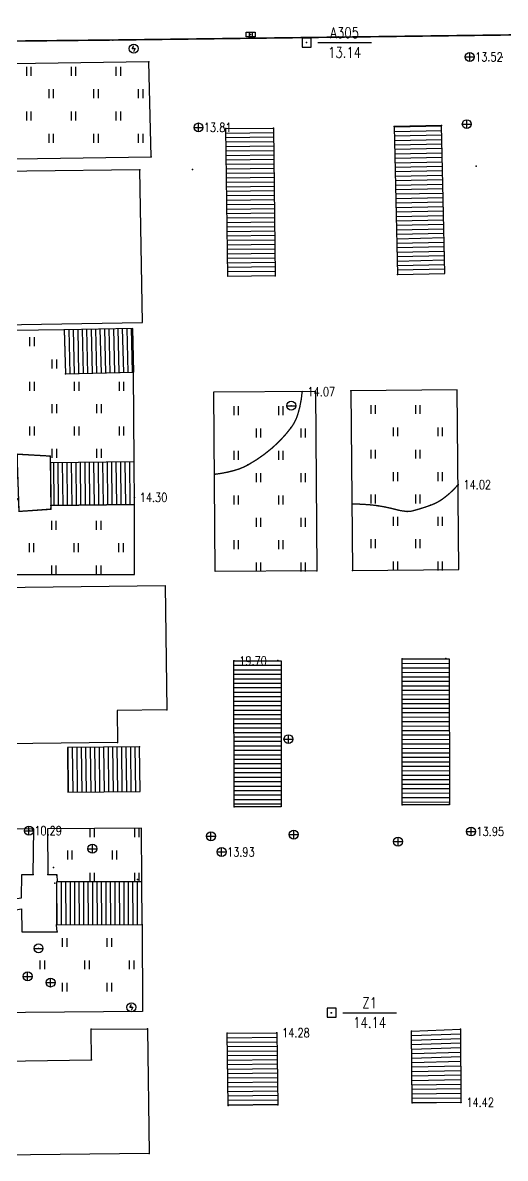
# Model space of a CAD drawing. Extents: x 940 to 2162, y 608 to 1562.
# Drawn here: x 1301.1 to 1355.1, y 1286.7 to 1413.7 of the extents above; entities that cross this region are included whole.
import ezdxf
from ezdxf.enums import TextEntityAlignment as Align

# ---------------------------------------------------------------- set-up
doc = ezdxf.new("R2010")
doc.units = 0
doc.header["$LTSCALE"] = 0.5
doc.header["$PDSIZE"] = 0.2
doc.linetypes.add('X3', pattern=[5, 4, -1])
doc.layers.get('0').update_dxf_attribs({"linetype": 'CONTINUOUS'})
doc.layers.add('ASSIST', color=7, linetype='CONTINUOUS', plot=False)
for name, color, linetype in [('DLSS', 4, 'CONTINUOUS'), ('GCD', 1, 'CONTINUOUS'), ('GXYZ', 2, 'CONTINUOUS'), ('JMD', 6, 'CONTINUOUS'), ('KZD', 1, 'CONTINUOUS'), ('ZBTZ', 3, 'CONTINUOUS'), ('ZDH', 1, 'CONTINUOUS')]:
    doc.layers.add(name, color=color, linetype=linetype)
doc.styles.add('HZ', font='rs.shx', dxfattribs={"width": 0.8, "bigfont": 'hztxt.shx'})
doc.linetypes.add('1161', pattern='A,0,[149,AAA.SHX,S=0.15,R=0,X=0,Y=0],-1.6', length=1.6)

# ---------------------------------------------------------------- blocks, each defined once
blk = doc.blocks.new('gc042')
blk.add_line((-1, 0), (1, 0))
blk.add_circle((0, 0), 1)
blk = doc.blocks.new('gc041')
for p, q in [((-1, 0.5), (1, 0.5)), ((-1, -0.5), (-1, 0.5)), ((-0.33, 0.5), (-0.33, -0.5)), ((0.33, 0.5), (0.33, -0.5)), ((1, 0.5), (1, -0.5)), ((1, -0.5), (-1, -0.5))]:
    blk.add_line(p, q)
blk = doc.blocks.new('gc043')
for p, q in [((-1, 0), (1, 0)), ((0, -1), (0, 1))]:
    blk.add_line(p, q)
blk.add_circle((0, 0), 1)
blk = doc.blocks.new('gc050')
for p, q in [((-0.35, 0), (0.05, 0.69)), ((-0.35, 0), (0.35, 0)), ((0.35, 0), (-0.06, -0.69))]:
    blk.add_line(p, q)
blk.add_circle((0, 0), 1)
blk = doc.blocks.new('GC200')
at = {"linetype": 'Continuous', "const_width": 0.2, "flags": 128}
blk.add_lwpolyline([(-0.1, 0, 1), (0.1, 0, 1)], format="xyb", close=True, dxfattribs=at)
blk = doc.blocks.new('gc323')
at = {"flags": 128}
for points in [[(-0.5, 0), (-0.5, 2)], [(0.5, 0), (0.5, 2)]]:
    blk.add_lwpolyline(points, dxfattribs=at)
blk = doc.blocks.new('gc261')
blk.add_lwpolyline([(-1, -1), (1, -1), (1, 1), (-1, 1)], close=True)
blk.add_point((0, 0))

msp = doc.modelspace()

# ---------------------------------------------------------------- linework, layer by layer
at = {"layer": 'ASSIST', "linetype": 'Continuous', "flags": 128}
for points in [[(1342.65, 1402.09), (1343.01, 1385.53), (1348.31, 1385.65), (1347.95, 1402.2)], [(1329.13, 1401.9), (1329.33, 1385.37), (1324.04, 1385.31), (1323.83, 1401.84)], [(1313.41, 1379.5), (1305.75, 1379.32), (1305.87, 1374.41), (1313.53, 1374.6)], [(1304.26, 1359.69), (1313.62, 1359.79), (1313.57, 1364.58), (1304.2, 1364.48)], [(1343.55, 1326.22), (1343.52, 1342.53), (1348.8, 1342.54), (1348.83, 1326.23)], [(1324.73, 1325.99), (1324.72, 1342.32), (1329.99, 1342.32), (1330.01, 1326)], [(1304.9, 1312.8), (1314.45, 1312.84), (1314.43, 1317.65), (1304.88, 1317.61)], [(1324.08, 1292.6), (1323.97, 1300.67), (1329.51, 1300.72), (1329.62, 1292.67)], [(1344.67, 1292.89), (1344.56, 1300.9), (1350.07, 1301.11), (1350.11, 1292.94)]]:
    msp.add_lwpolyline(points, close=True, dxfattribs=at)
at = {"layer": 'ASSIST', "linetype": 'Continuous', "elevation": 14.31, "flags": 128}
msp.add_lwpolyline([(1306.16, 1327.62), (1314.24, 1327.72), (1314.18, 1332.7), (1306.1, 1332.61)], close=True, dxfattribs=at)
at = {"layer": 'DLSS', "linetype": 'Continuous', "const_width": 0.175, "flags": 128}
msp.add_lwpolyline([(1216.91, 1400.79), (1219.98, 1407.4), (1229.42, 1410.8), (1250.92, 1411.11), (1311.19, 1411.75), (1376.78, 1412.59), (1417.27, 1413.42), (1464.48, 1413.6), (1466.04, 1413.51), (1469.01, 1412.49), (1470.72, 1410.79), (1472.65, 1406.1), (1472.65, 1402.07), (1472.92, 1379.64), (1472.95, 1376.26), (1473.17, 1359.79), (1473.21, 1355.64), (1474.02, 1285.2)], dxfattribs=at)
at = {"layer": 'DLSS', "linetype": 'X3', "const_width": 0.15, "flags": 128}
for points in [[(1322.55, 1363.18, 0.041507), (1324.8, 1363.62, 0.059042), (1326.29, 1364.23, 0.050806), (1328.98, 1366.11, 0.053804), (1331.1, 1368.38, 0.085682), (1331.86, 1369.87, 0.055451), (1332.35, 1372.42)], [(1337.93, 1359.87, -0.014146), (1339.65, 1359.79, -0.02019), (1340.85, 1359.66, -0.027398), (1342.91, 1359.22, 0.048795), (1344.08, 1359.03, 0.081388), (1344.66, 1359.08, 0.022131), (1346.69, 1359.71, 0.074185), (1348.18, 1360.51, 0.056851), (1349.79, 1362.02)]]:
    msp.add_lwpolyline(points, format="xyb", dxfattribs=at)
at = {"layer": 'DLSS', "linetype": 'X3', "const_width": 0.15, "elevation": 10.59, "flags": 128}
msp.add_lwpolyline([(1300.69, 1359.03), (1300.47, 1365.43), (1304.17, 1365.22), (1304.2, 1364.48), (1304.26, 1359.69), (1304.24, 1359.27)], close=True, dxfattribs=at)
at = {"layer": 'JMD', "linetype": 'Continuous'}
for p, q in [((1342.66, 1402.03), (1347.95, 1402.14)), ((1348.31, 1385.65), (1347.95, 1402.2)), ((1329.13, 1401.87), (1323.83, 1401.81)), ((1324.04, 1385.31), (1323.83, 1401.84)), ((1329.14, 1401.37), (1323.84, 1401.31)), ((1329.14, 1400.87), (1323.85, 1400.81)), ((1329.13, 1401.9), (1329.33, 1385.37)), ((1342.65, 1402.09), (1343.01, 1385.53)), ((1342.67, 1401.53), (1347.96, 1401.64)), ((1342.68, 1401.03), (1347.97, 1401.14)), ((1329.15, 1400.37), (1323.85, 1400.31)), ((1329.16, 1399.87), (1323.86, 1399.81)), ((1342.69, 1400.53), (1347.99, 1400.64)), ((1342.7, 1400.03), (1348, 1400.14)), ((1342.71, 1399.53), (1348.01, 1399.64)), ((1329.16, 1399.37), (1323.87, 1399.31)), ((1329.17, 1398.87), (1323.87, 1398.81)), ((1329.17, 1398.37), (1323.88, 1398.31)), ((1342.72, 1399.03), (1348.02, 1399.14)), ((1342.73, 1398.53), (1348.03, 1398.64)), ((1329.18, 1397.87), (1323.88, 1397.81)), ((1329.19, 1397.37), (1323.89, 1397.31)), ((1342.74, 1398.03), (1348.04, 1398.14)), ((1342.75, 1397.53), (1348.05, 1397.64)), ((1342.76, 1397.03), (1348.06, 1397.14)), ((1329.19, 1396.87), (1323.9, 1396.81)), ((1329.2, 1396.37), (1323.9, 1396.31)), ((1329.2, 1395.87), (1323.91, 1395.81)), ((1342.77, 1396.53), (1348.07, 1396.64)), ((1342.79, 1396.03), (1348.08, 1396.14)), ((1329.21, 1395.37), (1323.91, 1395.31)), ((1329.22, 1394.87), (1323.92, 1394.81)), ((1342.8, 1395.53), (1348.09, 1395.64)), ((1342.81, 1395.03), (1348.11, 1395.14)), ((1342.82, 1394.53), (1348.12, 1394.64)), ((1329.22, 1394.37), (1323.93, 1394.31)), ((1329.23, 1393.87), (1323.93, 1393.81)), ((1329.24, 1393.37), (1323.94, 1393.31)), ((1342.83, 1394.03), (1348.13, 1394.14)), ((1342.84, 1393.53), (1348.14, 1393.64)), ((1329.24, 1392.87), (1323.95, 1392.81)), ((1329.25, 1392.37), (1323.95, 1392.31)), ((1342.85, 1393.03), (1348.15, 1393.14)), ((1342.86, 1392.53), (1348.16, 1392.64)), ((1342.87, 1392.03), (1348.17, 1392.14)), ((1329.25, 1391.87), (1323.96, 1391.81)), ((1329.26, 1391.37), (1323.96, 1391.31)), ((1329.27, 1390.87), (1323.97, 1390.81)), ((1342.88, 1391.53), (1348.18, 1391.64)), ((1342.89, 1391.03), (1348.19, 1391.14)), ((1329.27, 1390.37), (1323.98, 1390.31)), ((1329.28, 1389.87), (1323.98, 1389.81)), ((1342.91, 1390.53), (1348.2, 1390.65)), ((1342.92, 1390.03), (1348.21, 1390.15)), ((1342.93, 1389.53), (1348.22, 1389.65)), ((1329.28, 1389.37), (1323.99, 1389.31)), ((1329.29, 1388.87), (1323.99, 1388.81)), ((1329.3, 1388.37), (1324, 1388.31)), ((1342.94, 1389.03), (1348.24, 1389.15)), ((1342.95, 1388.53), (1348.25, 1388.65)), ((1342.96, 1388.03), (1348.26, 1388.15)), ((1329.3, 1387.87), (1324.01, 1387.81)), ((1329.31, 1387.37), (1324.01, 1387.31)), ((1329.32, 1386.87), (1324.02, 1386.81)), ((1342.97, 1387.53), (1348.27, 1387.65)), ((1342.98, 1387.03), (1348.28, 1387.15)), ((1329.32, 1386.37), (1324.03, 1386.31)), ((1329.33, 1385.87), (1324.03, 1385.81)), ((1342.99, 1386.53), (1348.29, 1386.65)), ((1343, 1386.03), (1348.3, 1386.15)), ((1343.01, 1385.53), (1348.31, 1385.65)), ((1329.33, 1385.37), (1324.04, 1385.31)), ((1313.41, 1379.5), (1305.75, 1379.32)), ((1305.75, 1379.32), (1305.87, 1374.41)), ((1306.25, 1379.33), (1306.36, 1374.43)), ((1306.75, 1379.34), (1306.86, 1374.44)), ((1307.25, 1379.35), (1307.36, 1374.45)), ((1307.75, 1379.37), (1307.86, 1374.46)), ((1308.25, 1379.38), (1308.36, 1374.47)), ((1308.75, 1379.39), (1308.86, 1374.49)), ((1309.24, 1379.4), (1309.36, 1374.5)), ((1309.74, 1379.41), (1309.86, 1374.51)), ((1310.24, 1379.43), (1310.36, 1374.52)), ((1310.74, 1379.44), (1310.86, 1374.53)), ((1311.24, 1379.45), (1311.36, 1374.55)), ((1311.74, 1379.46), (1311.86, 1374.56)), ((1312.24, 1379.47), (1312.36, 1374.57)), ((1312.74, 1379.49), (1312.86, 1374.58)), ((1313.24, 1379.5), (1313.36, 1374.59)), ((1305.87, 1374.41), (1313.53, 1374.6)), ((1313.57, 1364.58), (1304.2, 1364.48)), ((1304.62, 1359.69), (1304.57, 1364.49)), ((1305.12, 1359.7), (1305.07, 1364.49)), ((1305.62, 1359.71), (1305.57, 1364.5)), ((1306.12, 1359.71), (1306.07, 1364.5)), ((1306.62, 1359.72), (1306.57, 1364.51)), ((1307.12, 1359.72), (1307.07, 1364.51)), ((1307.62, 1359.73), (1307.57, 1364.52)), ((1308.12, 1359.73), (1308.07, 1364.52)), ((1308.62, 1359.74), (1308.57, 1364.53)), ((1309.12, 1359.74), (1309.07, 1364.53)), ((1309.62, 1359.75), (1309.57, 1364.54)), ((1310.12, 1359.75), (1310.07, 1364.55)), ((1310.62, 1359.76), (1310.57, 1364.55)), ((1311.12, 1359.76), (1311.07, 1364.56)), ((1311.62, 1359.77), (1311.57, 1364.56)), ((1312.12, 1359.77), (1312.07, 1364.57)), ((1312.62, 1359.78), (1312.57, 1364.57)), ((1313.12, 1359.79), (1313.07, 1364.58)), ((1313.62, 1359.79), (1313.57, 1364.58)), ((1304.26, 1359.69), (1313.62, 1359.79)), ((1343.52, 1342.53), (1348.8, 1342.54)), ((1343.55, 1326.22), (1343.52, 1342.53)), ((1348.8, 1342.54), (1348.83, 1326.23)), ((1324.73, 1325.99), (1324.72, 1342.32)), ((1324.72, 1342.32), (1329.99, 1342.32)), ((1324.72, 1341.82), (1329.99, 1341.82)), ((1324.72, 1341.32), (1329.99, 1341.32)), ((1329.99, 1342.32), (1330.01, 1326)), ((1343.52, 1342.03), (1348.8, 1342.04)), ((1343.52, 1341.53), (1348.8, 1341.54)), ((1324.72, 1340.82), (1329.99, 1340.82)), ((1324.72, 1340.32), (1329.99, 1340.32)), ((1343.52, 1341.03), (1348.8, 1341.04)), ((1343.52, 1340.53), (1348.8, 1340.54)), ((1343.53, 1340.03), (1348.8, 1340.04)), ((1324.72, 1339.82), (1329.99, 1339.82)), ((1324.72, 1339.32), (1329.99, 1339.32)), ((1324.72, 1338.82), (1329.99, 1338.82)), ((1343.53, 1339.53), (1348.8, 1339.54)), ((1343.53, 1339.03), (1348.8, 1339.04)), ((1324.72, 1338.32), (1329.99, 1338.32)), ((1324.72, 1337.82), (1329.99, 1337.82)), ((1324.72, 1337.32), (1329.99, 1337.32)), ((1343.53, 1338.53), (1348.8, 1338.54)), ((1343.53, 1338.03), (1348.81, 1338.04)), ((1343.53, 1337.53), (1348.81, 1337.54)), ((1324.72, 1336.82), (1329.99, 1336.82)), ((1324.72, 1336.32), (1329.99, 1336.32)), ((1343.53, 1337.03), (1348.81, 1337.04)), ((1343.53, 1336.53), (1348.81, 1336.54)), ((1324.72, 1335.82), (1330, 1335.82)), ((1324.72, 1335.32), (1330, 1335.32)), ((1324.72, 1334.82), (1330, 1334.82)), ((1343.53, 1336.03), (1348.81, 1336.04)), ((1343.53, 1335.53), (1348.81, 1335.54)), ((1343.53, 1335.03), (1348.81, 1335.04)), ((1324.72, 1334.32), (1330, 1334.32)), ((1324.72, 1333.82), (1330, 1333.82)), ((1343.54, 1334.53), (1348.81, 1334.54)), ((1343.54, 1334.03), (1348.81, 1334.04)), ((1343.54, 1333.53), (1348.81, 1333.54)), ((1314.18, 1332.7), (1306.1, 1332.61)), ((1306.24, 1327.62), (1306.18, 1332.61)), ((1306.74, 1327.63), (1306.68, 1332.61)), ((1307.24, 1327.63), (1307.18, 1332.62)), ((1307.74, 1327.64), (1307.68, 1332.62)), ((1308.24, 1327.64), (1308.18, 1332.63)), ((1308.74, 1327.65), (1308.68, 1332.64)), ((1309.24, 1327.66), (1309.18, 1332.64)), ((1309.74, 1327.66), (1309.68, 1332.65)), ((1310.24, 1327.67), (1310.18, 1332.65)), ((1310.74, 1327.67), (1310.68, 1332.66)), ((1311.24, 1327.68), (1311.18, 1332.67)), ((1311.74, 1327.69), (1311.68, 1332.67)), ((1312.24, 1327.69), (1312.18, 1332.68)), ((1312.74, 1327.7), (1312.68, 1332.68)), ((1313.24, 1327.7), (1313.18, 1332.69)), ((1313.74, 1327.71), (1313.68, 1332.7)), ((1314.24, 1327.72), (1314.18, 1332.7)), ((1324.72, 1333.32), (1330, 1333.32)), ((1324.73, 1332.82), (1330, 1332.82)), ((1324.73, 1332.32), (1330, 1332.32)), ((1343.54, 1333.03), (1348.81, 1333.04)), ((1343.54, 1332.53), (1348.81, 1332.54)), ((1324.73, 1331.82), (1330, 1331.82)), ((1324.73, 1331.32), (1330, 1331.32)), ((1343.54, 1332.03), (1348.82, 1332.04)), ((1343.54, 1331.53), (1348.82, 1331.54)), ((1343.54, 1331.03), (1348.82, 1331.04)), ((1324.73, 1330.82), (1330, 1330.82)), ((1324.73, 1330.32), (1330, 1330.32)), ((1324.73, 1329.82), (1330, 1329.82)), ((1343.54, 1330.53), (1348.82, 1330.54)), ((1343.54, 1330.03), (1348.82, 1330.04)), ((1324.73, 1329.32), (1330, 1329.32)), ((1324.73, 1328.82), (1330, 1328.82)), ((1343.54, 1329.53), (1348.82, 1329.54)), ((1343.55, 1329.03), (1348.82, 1329.04)), ((1343.55, 1328.53), (1348.82, 1328.54)), ((1306.16, 1327.62), (1314.24, 1327.72)), ((1324.73, 1328.32), (1330, 1328.32)), ((1324.73, 1327.82), (1330, 1327.82)), ((1324.73, 1327.32), (1330, 1327.32)), ((1343.55, 1328.03), (1348.82, 1328.04)), ((1343.55, 1327.53), (1348.82, 1327.54)), ((1324.73, 1326.82), (1330, 1326.82)), ((1324.73, 1326.32), (1330, 1326.32)), ((1343.55, 1327.03), (1348.82, 1327.04)), ((1343.55, 1326.53), (1348.83, 1326.54)), ((1314.43, 1317.65), (1304.88, 1317.61)), ((1304.95, 1312.8), (1304.93, 1317.61)), ((1305.45, 1312.8), (1305.43, 1317.62)), ((1305.95, 1312.81), (1305.93, 1317.62)), ((1306.45, 1312.81), (1306.43, 1317.62)), ((1306.95, 1312.81), (1306.93, 1317.62)), ((1307.45, 1312.81), (1307.43, 1317.62)), ((1307.95, 1312.81), (1307.93, 1317.63)), ((1308.45, 1312.82), (1308.43, 1317.63)), ((1308.95, 1312.82), (1308.93, 1317.63)), ((1309.45, 1312.82), (1309.43, 1317.63)), ((1309.95, 1312.82), (1309.93, 1317.63)), ((1310.45, 1312.82), (1310.43, 1317.64)), ((1310.95, 1312.83), (1310.93, 1317.64)), ((1311.45, 1312.83), (1311.43, 1317.64)), ((1311.95, 1312.83), (1311.93, 1317.64)), ((1312.45, 1312.83), (1312.43, 1317.64)), ((1312.95, 1312.83), (1312.93, 1317.65)), ((1313.45, 1312.84), (1313.43, 1317.65)), ((1313.95, 1312.84), (1313.93, 1317.65)), ((1314.45, 1312.84), (1314.43, 1317.65)), ((1304.9, 1312.8), (1314.45, 1312.84)), ((1323.97, 1300.67), (1329.51, 1300.72)), ((1324.08, 1292.6), (1323.97, 1300.67)), ((1329.51, 1300.72), (1329.62, 1292.67)), ((1344.56, 1300.9), (1350.07, 1301.11)), ((1344.67, 1292.89), (1344.56, 1300.9)), ((1344.57, 1300.4), (1350.08, 1300.6)), ((1350.07, 1301.11), (1350.11, 1292.94)), ((1323.98, 1300.17), (1329.51, 1300.22)), ((1323.99, 1299.67), (1329.52, 1299.72)), ((1324, 1299.17), (1329.53, 1299.22)), ((1344.57, 1299.9), (1350.08, 1300.09)), ((1344.58, 1299.4), (1350.08, 1299.58)), ((1324, 1298.67), (1329.54, 1298.72)), ((1324.01, 1298.17), (1329.54, 1298.23)), ((1344.59, 1298.9), (1350.08, 1299.07)), ((1344.6, 1298.4), (1350.09, 1298.56)), ((1344.6, 1297.9), (1350.09, 1298.05)), ((1324.02, 1297.67), (1329.55, 1297.73)), ((1324.02, 1297.17), (1329.56, 1297.23)), ((1324.03, 1296.67), (1329.56, 1296.73)), ((1344.61, 1297.4), (1350.09, 1297.54)), ((1344.62, 1296.9), (1350.09, 1297.03)), ((1324.04, 1296.17), (1329.57, 1296.23)), ((1324.04, 1295.67), (1329.58, 1295.73)), ((1344.62, 1296.4), (1350.1, 1296.52)), ((1344.63, 1295.9), (1350.1, 1296.01)), ((1344.64, 1295.4), (1350.1, 1295.5)), ((1324.05, 1295.17), (1329.58, 1295.23)), ((1324.06, 1294.67), (1329.59, 1294.73)), ((1324.06, 1294.17), (1329.6, 1294.24)), ((1344.65, 1294.9), (1350.1, 1294.99)), ((1344.65, 1294.4), (1350.11, 1294.48)), ((1324.07, 1293.67), (1329.6, 1293.74)), ((1324.08, 1293.17), (1329.61, 1293.24)), ((1344.66, 1293.9), (1350.11, 1293.97)), ((1344.67, 1293.4), (1350.11, 1293.46)), ((1344.67, 1292.9), (1350.11, 1292.95)), ((1324.08, 1292.67), (1329.62, 1292.74))]:
    msp.add_line(p, q, dxfattribs=at)
at = {"layer": 'JMD', "linetype": 'Continuous', "flags": 128}
for points, elevation in [([(1314.19, 1397.22), (1250.99, 1396.48), (1251.28, 1379.1), (1314.48, 1380.17), (1314.19, 1397.22)], 14.32), ([(1251.79, 1332.47), (1251.28, 1349.97), (1317.04, 1350.76), (1317.21, 1336.85), (1311.67, 1336.78), (1311.71, 1333.19), (1251.79, 1332.47)], 10.73), ([(1252.11, 1296.85), (1308.78, 1297.68), (1308.77, 1301.11), (1315.05, 1301.18), (1315.23, 1287.22), (1252.21, 1286.51), (1252.11, 1296.85)], 10.68)]:
    msp.add_lwpolyline(points, close=True, dxfattribs=dict(at, elevation=elevation))
at = {"layer": 'KZD', "linetype": 'Continuous'}
for p, q in [((1334.1, 1411.46), (1340.1, 1411.46)), ((1336.9, 1302.96), (1342.9, 1302.96))]:
    msp.add_line(p, q, dxfattribs=at)
at = {"layer": 'ZBTZ', "linetype": '1161', "flags": 128}
for points, elevation in [([(1315.48, 1398.68), (1315.21, 1409.3), (1251.81, 1408.37), (1251.96, 1397.75)], 14.43), ([(1333.86, 1372.47), (1334, 1352.39), (1322.63, 1352.31), (1322.49, 1372.39)], 14.29), ([(1337.8, 1372.5), (1337.98, 1352.43), (1349.88, 1352.54), (1349.69, 1372.61)], 14.31), ([(1303.91, 1318.44), (1304.93, 1318.44), (1304.94, 1317.61), (1314.43, 1317.65), (1314.4, 1323.59), (1303.89, 1323.54)], 10.52)]:
    msp.add_lwpolyline(points, close=True, dxfattribs=dict(at, elevation=elevation))
for points in [[(1297.12, 1379.27), (1305.75, 1379.39), (1305.87, 1374.41), (1313.45, 1374.6), (1313.52, 1364.58), (1304.2, 1364.48), (1304.2, 1365.22), (1300.47, 1365.43), (1300.49, 1362.7), (1298.79, 1360.86), (1296.61, 1360.02), (1294.66, 1360.54), (1295, 1361.58), (1296.37, 1363.81), (1297.74, 1366.65), (1298.73, 1370.67), (1298.32, 1373.87), (1297.4, 1376.92), (1297.11, 1378.6), (1297.12, 1379.14)], [(1313.62, 1359.79), (1304.26, 1359.69), (1304.24, 1359.27), (1300.69, 1359.03), (1300.62, 1360.56), (1299.69, 1359.55), (1296.7, 1358.39), (1295.44, 1358.68), (1294.83, 1358.38), (1294.61, 1357.42), (1295.51, 1355.28), (1297.45, 1352.69), (1297.46, 1351.97), (1313.62, 1351.97)], [(1302.27, 1318.44), (1302.33, 1323.54), (1276.84, 1323.24), (1276.87, 1321.27), (1275.64, 1321.25), (1279.65, 1317.19), (1283.84, 1314.55), (1292.19, 1313.07), (1298.66, 1315.47), (1300.98, 1315.83), (1300.99, 1318.43)], [(1300.98, 1314.6), (1301, 1312.02), (1304.94, 1312), (1304.9, 1312.8), (1314.45, 1312.84), (1314.49, 1303.11), (1279.52, 1302.82), (1279.46, 1306.59), (1278.31, 1306.59), (1279.86, 1309.15), (1284.18, 1313.23), (1292.16, 1311.88), (1298.61, 1314.16), (1300.98, 1314.6)]]:
    msp.add_lwpolyline(points, close=True, dxfattribs=at)
at = {"layer": 'ZDH', "linetype": 'Continuous'}
for p in [(1326.59, 1412.36, 12.84), (1311.19, 1411.75, 12.52), (1313.52, 1410.79, 12.71), (1351.09, 1409.86, 13.52), (1354.7, 1409.82, 13.6), (1315.21, 1409.3, 12.79), (1347.95, 1402.2, 13.91), (1350.76, 1402.34, 13.89), (1320.76, 1401.97, 13.81), (1323.83, 1401.84, 13.96), (1329.13, 1401.9, 13.96), (1342.65, 1402.09, 13.91), (1315.48, 1398.68, 14.43), (1314.19, 1397.22, 14.32), (1320.1, 1397.26, 14.31), (1351.82, 1397.63, 14.27), (1329.33, 1385.37, 19.74), (1343.01, 1385.53, 19.73), (1305.75, 1379.32, 10.74), (1305.87, 1374.41, 10.34), (1332.35, 1372.42, 14.06), (1333.86, 1372.47, 14.29), (1337.8, 1372.5, 14.31), (1331.13, 1370.85, 14.05), (1331.1, 1368.38, 14.06), (1304.17, 1365.22, 10.6), (1304.2, 1364.48, 10.65), (1326.29, 1364.23, 14.02), (1322.55, 1363.18, 14.03), (1349.79, 1362.02, 14.02), (1313.59, 1360.59, 14.3), (1304.24, 1359.27, 10.71), (1304.26, 1359.69, 10.68), (1337.93, 1359.87, 14.17), (1340.85, 1359.66, 14.01), (1344.08, 1359.03, 14), (1346.69, 1359.71, 14), (1334, 1352.39, 14.29), (1337.98, 1352.43, 14.3), (1343.52, 1342.53, 19.72), (1348.42, 1342.58, 19.71), (1324.72, 1342.32, 19.7), (1329.64, 1342.37, 19.7), (1317.21, 1336.85, 14.31), (1330.82, 1333.56, 13.99), (1311.71, 1333.19, 10.7), (1314.18, 1332.7, 14.31), (1324.73, 1325.99, 14.01), (1330.01, 1326.07, 14.01), (1343.55, 1326.22, 14.01), (1348.83, 1326.31, 14.02), (1302.2, 1323.45, 10.29), (1301.8, 1323.32, 10.29), (1322.15, 1322.7, 13.93), (1331.41, 1322.89, 13.93), (1343.07, 1322.1, 13.94), (1351.24, 1323.23, 13.95), (1308.9, 1321.31, 11.95), (1323.35, 1320.94, 13.93), (1302.27, 1318.42, 10.51), (1303.91, 1318.44, 10.52), (1304.56, 1319.19, 10.57), (1304.91, 1318.3, 10.58), (1304.68, 1317.44, 10.54), (1313.95, 1317.86, 14.21), (1314.39, 1317.65, 14.21), (1304.9, 1312.8, 10.54), (1304.94, 1312, 10.54), (1314.45, 1312.84, 14.21), (1302.87, 1310.16, 10.57), (1301.65, 1307.03, 10.38), (1304.22, 1306.34, 10.54), (1313.26, 1303.57, 10.26), (1335.59, 1302.96, 14.13), (1335.59, 1302.96, 14.13), (1308.77, 1301.11, 10.67), (1315.05, 1301.18, 14.27), (1323.97, 1300.67, 14.27), (1329.51, 1300.72, 14.28), (1344.56, 1300.9, 14.28), (1350.07, 1301.11, 14.28), (1308.78, 1297.68, 10.69), (1344.67, 1292.89, 14.41), (1350.11, 1292.94, 14.41), (1324.08, 1292.6, 14.39), (1329.62, 1292.67, 14.39), (1315.23, 1287.22, 14.27)]:
    msp.add_point(p, dxfattribs=at)

# ---------------------------------------------------------------- block references
at = {"layer": 'GCD', "linetype": 'Continuous'}
ref = msp.add_blockref('GC200', (1351.09, 1409.86, 13.52), dxfattribs=dict(at, xscale=0.5, yscale=0.5, zscale=0.5))
ref.add_attrib('height', '13.52', dxfattribs={"linetype": 'Continuous', "height": 1, "style": 'HZ', "width": 0.8}).set_placement((1351.69, 1409.86, 13.52), align=Align.MIDDLE_LEFT)
ref = msp.add_blockref('GC200', (1320.76, 1401.97, 13.81), dxfattribs=dict(at, xscale=0.5, yscale=0.5, zscale=0.5))
ref.add_attrib('height', '13.81', dxfattribs={"linetype": 'Continuous', "height": 1, "style": 'HZ', "width": 0.8}).set_placement((1321.36, 1401.97, 13.81), align=Align.MIDDLE_LEFT)
ref = msp.add_blockref('GC200', (1332.35, 1372.42, 14.06), dxfattribs=dict(at, xscale=0.5, yscale=0.5, zscale=0.5))
ref.add_attrib('height', '14.07', dxfattribs={"linetype": 'Continuous', "height": 1, "style": 'HZ', "width": 0.8}).set_placement((1332.95, 1372.42, 14.06), align=Align.MIDDLE_LEFT)
ref = msp.add_blockref('GC200', (1349.79, 1362.02, 14.02), dxfattribs=dict(at, xscale=0.5, yscale=0.5, zscale=0.5))
ref.add_attrib('height', '14.02', dxfattribs={"linetype": 'Continuous', "height": 1, "style": 'HZ', "width": 0.8}).set_placement((1350.39, 1362.02, 14.02), align=Align.MIDDLE_LEFT)
ref = msp.add_blockref('GC200', (1313.59, 1360.59, 14.3), dxfattribs=dict(at, xscale=0.5, yscale=0.5, zscale=0.5))
ref.add_attrib('height', '14.30', dxfattribs={"linetype": 'Continuous', "height": 1, "style": 'HZ', "width": 0.8}).set_placement((1314.19, 1360.59, 14.3), align=Align.MIDDLE_LEFT)
ref = msp.add_blockref('GC200', (1324.72, 1342.32, 19.7), dxfattribs=dict(at, xscale=0.5, yscale=0.5, zscale=0.5))
ref.add_attrib('height', '19.70', dxfattribs={"linetype": 'Continuous', "height": 1, "style": 'HZ', "width": 0.8}).set_placement((1325.32, 1342.32, 19.7), align=Align.MIDDLE_LEFT)
ref = msp.add_blockref('GC200', (1301.8, 1323.32, 10.29), dxfattribs=dict(at, xscale=0.5, yscale=0.5, zscale=0.5))
ref.add_attrib('height', '10.29', dxfattribs={"linetype": 'Continuous', "height": 1, "style": 'HZ', "width": 0.8}).set_placement((1302.4, 1323.32, 10.29), align=Align.MIDDLE_LEFT)
ref = msp.add_blockref('GC200', (1351.24, 1323.23, 13.95), dxfattribs=dict(at, xscale=0.5, yscale=0.5, zscale=0.5))
ref.add_attrib('height', '13.95', dxfattribs={"linetype": 'Continuous', "height": 1, "style": 'HZ', "width": 0.8}).set_placement((1351.84, 1323.23, 13.95), align=Align.MIDDLE_LEFT)
ref = msp.add_blockref('GC200', (1323.35, 1320.94, 13.93), dxfattribs=dict(at, xscale=0.5, yscale=0.5, zscale=0.5))
ref.add_attrib('height', '13.93', dxfattribs={"linetype": 'Continuous', "height": 1, "style": 'HZ', "width": 0.8}).set_placement((1323.95, 1320.94, 13.93), align=Align.MIDDLE_LEFT)
ref = msp.add_blockref('GC200', (1329.51, 1300.72, 14.28), dxfattribs=dict(at, xscale=0.5, yscale=0.5, zscale=0.5))
ref.add_attrib('height', '14.28', dxfattribs={"linetype": 'Continuous', "height": 1, "style": 'HZ', "width": 0.8}).set_placement((1330.11, 1300.72, 14.28), align=Align.MIDDLE_LEFT)
ref = msp.add_blockref('GC200', (1350.11, 1292.94, 14.41), dxfattribs=dict(at, xscale=0.5, yscale=0.5, zscale=0.5))
ref.add_attrib('height', '14.42', dxfattribs={"linetype": 'Continuous', "height": 1, "style": 'HZ', "width": 0.8}).set_placement((1350.71, 1292.94, 14.41), align=Align.MIDDLE_LEFT)
at = {"layer": 'GXYZ', "linetype": 'Continuous', "xscale": 0.5, "yscale": 0.5}
for name, p in [('gc041', (1326.59, 1412.36, 12.84)), ('gc050', (1313.52, 1410.79, 12.71)), ('gc043', (1351.09, 1409.86, 13.52)), ('gc043', (1320.76, 1401.97, 13.81)), ('gc043', (1350.76, 1402.34, 13.89)), ('gc042', (1331.13, 1370.85, 14.05)), ('gc043', (1330.82, 1333.56, 13.99)), ('gc043', (1301.8, 1323.32, 10.29)), ('gc043', (1331.41, 1322.89, 13.93)), ('gc043', (1351.24, 1323.23, 13.95)), ('gc043', (1322.15, 1322.7, 13.93)), ('gc043', (1343.07, 1322.1, 13.94)), ('gc043', (1308.9, 1321.31, 11.95)), ('gc043', (1323.35, 1320.94, 13.93)), ('gc042', (1302.87, 1310.16, 10.57)), ('gc043', (1301.65, 1307.03, 10.38)), ('gc043', (1304.22, 1306.34, 10.54)), ('gc050', (1313.26, 1303.57, 10.26))]:
    msp.add_blockref(name, p, dxfattribs=at)
at = {"layer": 'KZD', "linetype": 'Continuous', "xscale": 0.5, "yscale": 0.5}
for p in [(1332.85, 1411.46, 13.14), (1335.65, 1302.96, 14.14)]:
    msp.add_blockref('gc261', p, dxfattribs=at)
at = {"layer": 'ZBTZ', "linetype": 'Continuous', "xscale": 0.5, "yscale": 0.5}
for p in [(1301.81, 1407.75), (1306.81, 1407.75), (1311.81, 1407.75), (1304.31, 1405.25), (1309.31, 1405.25), (1314.31, 1405.25), (1301.81, 1402.75), (1306.81, 1402.75), (1311.81, 1402.75), (1304.31, 1400.25), (1309.31, 1400.25), (1314.31, 1400.25), (1302.16, 1377.52), (1304.66, 1375.02), (1302.16, 1372.52), (1307.16, 1372.52), (1312.16, 1372.52), (1304.66, 1370.02), (1309.66, 1370.02), (1324.99, 1369.81), (1329.99, 1369.81), (1340.3, 1369.93), (1345.3, 1369.93), (1302.16, 1367.52), (1307.16, 1367.52), (1312.16, 1367.52), (1327.49, 1367.31), (1332.49, 1367.31), (1342.8, 1367.43), (1347.8, 1367.43), (1304.66, 1365.02), (1309.66, 1365.02), (1324.99, 1364.81), (1329.99, 1364.81), (1340.3, 1364.93), (1345.3, 1364.93), (1327.49, 1362.31), (1332.49, 1362.31), (1342.8, 1362.43), (1347.8, 1362.43), (1324.99, 1359.81), (1329.99, 1359.81), (1340.3, 1359.93), (1345.3, 1359.93), (1304.61, 1356.97), (1309.61, 1356.97), (1327.49, 1357.31), (1332.49, 1357.31), (1342.8, 1357.43), (1347.8, 1357.43), (1302.11, 1354.47), (1307.11, 1354.47), (1312.11, 1354.47), (1324.99, 1354.81), (1329.99, 1354.81), (1340.3, 1354.93), (1345.3, 1354.93), (1304.61, 1351.97), (1309.61, 1351.97), (1327.49, 1352.31), (1332.49, 1352.31), (1342.8, 1352.43), (1347.8, 1352.43), (1308.89, 1322.61), (1313.89, 1322.61), (1306.39, 1320.11), (1311.39, 1320.11), (1308.89, 1317.61), (1313.89, 1317.61), (1305.81, 1310.32), (1310.81, 1310.32), (1303.31, 1307.82), (1308.31, 1307.82), (1313.31, 1307.82), (1305.81, 1305.32), (1310.81, 1305.32)]:
    msp.add_blockref('gc323', p, dxfattribs=at)

# ---------------------------------------------------------------- texts
at = {"layer": 'KZD', "linetype": 'Continuous', "style": 'HZ', "width": 0.8}
for s, p in [('A305', (1337.1, 1412.56)), ('13.14', (1337.1, 1410.36)), ('Z1', (1339.9, 1304.06)), ('14.14', (1339.9, 1301.86))]:
    msp.add_text(s, height=1.2, dxfattribs=at).set_placement(p, align=Align.MIDDLE)

doc.saveas('drawing.dxf')
